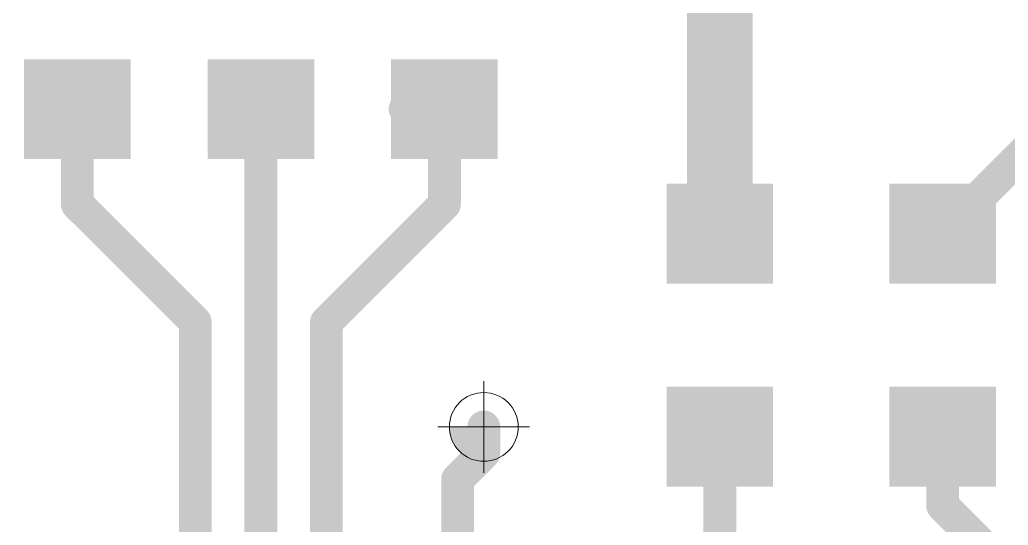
# Paper-space layout 'Layout1' of a CAD drawing. Header units: millimetres. Extents: x 0 to 841, y 0 to 594.
# Drawn here: x 206.08 to 221.16, y 471.17 to 478.88 of the extents above; entities that cross this region are included whole.
import ezdxf

# ---------------------------------------------------------------- set-up
doc = ezdxf.new("R2010")
doc.units = ezdxf.units.MM
doc.layers.get('0').update_dxf_attribs({"lineweight": 50})
for name, color, linetype in [('PDF _Геометрия', 7, 'Continuous'), ('PDF _Сплошная заливка', 7, 'Continuous'), ('TopLayer', 1, 'Continuous')]:
    doc.layers.add(name, color=color, linetype=linetype)

psp = doc.layouts.get("Layout1")

# ---------------------------------------------------------------- hatches: boundary and pattern name
h = psp.add_hatch()
h.set_pattern_fill('ANSI31', color=256, scale=2)
h.set_pattern_definition([(45, (-3061.267459578282, -2336.674674625523), (-4.490128060534577, 4.490128060534577), [])])
h.paths.add_polyline_path([(263.0122402513912, 501.6285116178269), (263.0122402513912, 502.5205088178268), (262.9042394513913, 502.5205088178268), (262.9042394513913, 503.0545082578269), (265.0122362513912, 503.0545082578269), (265.0122362513912, 503.5625082578267), (262.9042394513913, 503.5625082578267), (262.9042394513913, 504.0965076978268), (263.0122402513912, 504.0965076978268), (263.0122402513912, 504.8445580178268), (262.762233131391, 505.0116087378269), (261.7122377713908, 504.5766845378266), (260.4876529713911, 505.0839225378268), (260.3492382113909, 505.4180849378267), (260.099241251391, 505.4180849378267), (259.8467449313912, 504.8085052578267), (260.1557460913909, 504.0625072578268), (258.9558172869197, 504.0625072578268, -0.1097177035820696), (259.0122330113909, 503.8085072578269, -0.1097177035822812), (258.9558172869197, 503.5545072578266), (260.1557460913909, 503.5545072578266), (259.7194807713909, 502.5012606978266), (258.6662342113909, 502.064995377827), (258.6662342113909, 503.2649241822983, -0.2221091514610513), (258.1582342113911, 503.2649241822983), (258.1582342113911, 502.064995377827), (257.4122311313909, 502.3739965378268), (256.666233131391, 502.064995377827), (256.666233131391, 503.2649241822983, -0.2221091514610513), (256.1582331313912, 503.2649241822983), (256.1582331313912, 502.064995377827), (255.4122351313908, 502.3739965378268), (254.666237131391, 502.064995377827), (254.666237131391, 503.2649241822983, -0.2221091514610513), (254.1582371313912, 503.2649241822983), (254.1582371313912, 502.064995377827), (253.1049905713912, 502.5012606978266), (252.6687252513912, 503.5545072578266), (253.8686540558624, 503.5545072578266, -0.1097177035822812), (253.8122383313912, 503.8085072578269, -0.1097177035820696), (253.8686540558624, 504.0625072578268), (252.6687252513912, 504.0625072578268), (252.9777264113909, 504.8085052578267), (252.6687252513912, 505.554508337827), (253.8686540558624, 505.554508337827, -0.1097177035820696), (253.8122383313912, 505.8085083378269, -0.1097177035820696), (253.8686540558624, 506.0625083378268), (252.6687252513912, 506.0625083378268), (252.8971220513909, 506.6139118578267), (252.8687858113913, 506.6563196978268), (252.5866730913908, 506.6285371778267), (252.2368236513912, 505.7839211378268), (251.012238851391, 505.2766831378267), (250.219713131391, 505.6049578178267), (249.9202369713912, 505.6049578178267), (249.9202369713912, 505.5625093378267), (247.8122401713908, 505.5625093378267), (247.8122401713908, 505.0545093378269), (249.9202369713912, 505.0545093378269), (249.9202369713912, 504.5205098978267), (249.8122361713909, 504.5205098978267), (249.8122361713909, 502.6285096178267), (249.8122361713909, 500.6285085378267), (249.8122361713909, 499.628510537827), (247.8690955313909, 499.628510537827), (247.8122401713908, 499.6049596578268), (247.4122409713909, 499.6049596578268), (247.4122409713909, 496.8085060178269), (250.208689531391, 496.8085060178269), (250.208689531391, 497.2085102978267), (250.2322404113911, 497.2653656578268), (250.2322404113911, 499.2085062978267), (262.5922360113909, 499.2085062978267), (262.5922360113909, 497.2653656578268), (262.6157868913911, 497.2085102978267), (262.6157868913911, 496.8085060178269), (265.412240531391, 496.8085060178269), (265.412240531391, 499.6049596578268), (265.0122362513912, 499.6049596578268), (264.9553808913911, 499.628510537827), (263.0122402513912, 499.628510537827)])
h.paths.add_polyline_path([(263.0122402513912, 511.9885061378268), (264.9553808913911, 511.9885061378268), (265.0122362513912, 512.0120570178269), (265.412240531391, 512.0120570178269), (265.412240531391, 512.2962372978268), (265.2043720113911, 512.435129577827), (264.9582307713908, 512.3331739778268), (263.7336459713911, 512.8404119778265), (263.2264079713909, 514.0649967778268), (263.4482769713909, 514.600642137827), (263.3093846913912, 514.8085106578269), (262.6157868913911, 514.8085106578269), (262.6157868913911, 514.408506377827), (262.5922360113909, 514.351651017827), (262.5922360113909, 512.4085103778266), (258.7002397313909, 512.4085103778266), (258.7002397313909, 512.3005095778267), (258.1662352113913, 512.3005095778267), (258.1662352113913, 514.4085012978267), (257.658235211391, 514.4085012978267), (257.658235211391, 512.3005095778267), (257.6157867313909, 512.3005095778267), (257.6157867313909, 512.0010334178269), (257.944061411391, 511.2085076978269), (257.4368234113913, 509.9839228978267), (256.8319528913912, 509.7333772978268), (256.8319528913912, 509.4833803378269), (257.4122311313909, 509.243020137827), (258.1582342113911, 509.5520212978267), (258.1582342113911, 508.3520924933555, -0.2221091514610513), (258.6662342113909, 508.3520924933555), (258.6662342113909, 509.5520212978267), (259.7194807713909, 509.1157559778267), (260.1557460913909, 508.0625094178267), (258.9558172869197, 508.0625094178267, -0.1097177035820696), (259.0122330113909, 507.8085094178268, -0.1097177035820696), (258.9558172869197, 507.5545094178269), (260.1557460913909, 507.5545094178269), (259.904910931391, 506.9489378578269), (259.947400051391, 506.8820901378267), (260.2281106913911, 506.9065046178266), (260.4876529713911, 507.5330921378268), (261.7122377713908, 508.0403301378269), (262.7622382113909, 507.6054059378266), (262.7831017713911, 507.6073363378268), (263.0122402513912, 507.7724566578268), (263.0122402513912, 509.6285108578268)])
h.paths.add_polyline_path([(254.4804158113911, 511.2085076978269), (254.891372571391, 512.2006418578267), (254.7524752113909, 512.4085103778266), (250.2322404113911, 512.4085103778266), (250.2322404113911, 514.351651017827), (250.208689531391, 514.408506377827), (250.208689531391, 514.8085106578269), (247.4122409713909, 514.8085106578269), (247.4122409713909, 512.0120570178269), (247.8122401713908, 512.0120570178269), (247.8690955313909, 511.9885061378268), (249.8122361713909, 511.9885061378268), (249.8122361713909, 509.6285108578268), (249.8122361713909, 508.4682693378268), (250.0201046913912, 508.3293719778267), (251.012238851391, 508.740328737827), (252.2368236513912, 508.2330907378268), (252.3528000513911, 507.9530963778266), (252.6234014913912, 507.9530963778266), (253.1049905713912, 509.1157559778267), (254.1582371313912, 509.5520212978267), (254.1582371313912, 508.3520924933555, -0.2221091514610513), (254.666237131391, 508.3520924933555), (254.666237131391, 509.5520212978267), (255.4122351313908, 509.243020137827), (255.7925188513909, 509.4005407778268), (255.7925188513909, 509.6505377378267), (254.9876538113908, 509.9839228978267)])
h.paths.add_polyline_path([(203.958225771391, 381.5742686178269), (203.6412032913909, 382.3396366578268), (203.958225771391, 383.1050046978266), (204.7235938113909, 383.4220271778267), (206.2617720913909, 383.4220271778267), (206.2617720913909, 383.7972461378267), (204.7235938113909, 383.7972461378267), (203.958225771391, 384.1142686178268), (203.6412032913909, 384.8796366578267), (203.958225771391, 385.6450046978266), (204.7235938113909, 385.9620271778267), (206.2617720913909, 385.9620271778267), (206.2617720913909, 386.3372461378267), (204.7235938113909, 386.3372461378267), (203.958225771391, 386.6542686178268), (203.6412032913909, 387.4196366578267), (203.958225771391, 388.1850046978266), (204.7235938113909, 388.5020271778267), (206.2617720913909, 388.5020271778267), (206.2617720913909, 388.8772461378267), (204.7235938113909, 388.8772461378267), (203.958225771391, 389.1942686178268), (203.6412032913909, 389.9596366578266), (203.958225771391, 390.725004697827), (204.7235938113909, 391.0420271778266), (206.2617720913909, 391.0420271778266), (206.2617720913909, 391.4172461378266), (204.7235938113909, 391.4172461378266), (203.958225771391, 391.7342686178267), (203.6412032913909, 392.4996366578266), (203.958225771391, 393.265004697827), (204.7235938113909, 393.5820271778266), (206.2617720913909, 393.5820271778266), (206.2617720913909, 393.957246137827), (204.7235938113909, 393.957246137827), (203.958225771391, 394.2742686178267), (203.9326174913908, 394.3360871378268), (203.783590611391, 394.3360871378268), (203.2861062113911, 394.5421522578267), (202.6607480513912, 395.1675104178266), (202.4546829313908, 395.6649948178269), (202.4546829313908, 398.6649989778266), (196.5697162913912, 398.6649989778266), (196.5199881713911, 398.4149969378268), (196.6889642113911, 398.3450046978269), (197.0059866913912, 397.579636657827), (196.6889642113911, 396.8142686178267), (195.9235961713912, 396.497246137827), (194.2617706913911, 396.497246137827), (194.2617706913911, 396.2389281378269), (194.719590451391, 396.2389281378269), (194.719590451391, 395.0396366578266), (194.8117332872202, 395.0396366578266, -0.1699659462996923), (194.8654729495252, 395.102359279686, -0.7665071905786159), (195.098594011391, 395.0396366578266), (195.623596771391, 395.0396366578266, -0.2579331722844079), (195.7639682937056, 395.2936417378269), (195.2275904513913, 395.2936417378269), (195.2275904513913, 396.2389281378269), (195.9235961713912, 396.2389281378269), (196.7716208913912, 395.8876613778266), (197.0176757713912, 395.2936417378269), (196.0832240490763, 395.2936417378269, -0.2579331722844079), (196.2235955713909, 395.0396366578266, -0.2579162025869547), (196.0832402148581, 394.7856417378266), (197.0176808513911, 394.7856417378266), (196.7716208913912, 394.191611937827), (195.9235961713912, 393.8403451778267), (195.2275904513913, 393.8403451778267), (195.2275904513913, 394.7856417378266), (195.7639521279239, 394.7856417378266, -0.2579162025869743), (195.623596771391, 395.0396366578266), (195.098594011391, 395.0396366578266, -0.2673960152931364), (195.0363181532557, 394.931514075965, -0.7665071905690961), (194.8031970913912, 394.9942366978266), (194.719590451391, 394.9942366978266), (194.719590451391, 393.8403451778267), (194.2617706913911, 393.8403451778267), (194.2617706913911, 393.5820271778266), (195.9235961713912, 393.5820271778266), (196.6889642113911, 393.265004697827), (197.0059866913912, 392.4996366578266), (196.6889642113911, 391.7342686178267), (195.9235961713912, 391.4172461378266), (194.2617706913911, 391.4172461378266), (194.2617706913911, 391.0420271778266), (195.9235961713912, 391.0420271778266), (196.6889642113911, 390.725004697827), (197.0059866913912, 389.9596366578266), (196.6889642113911, 389.1942686178268), (195.9235961713912, 388.8772461378267), (194.2617706913911, 388.8772461378267), (194.2617706913911, 388.5020271778267), (195.9235961713912, 388.5020271778267), (196.6889642113911, 388.1850046978266), (197.0059866913912, 387.4196366578267), (196.6889642113911, 386.6542686178268), (195.9235961713912, 386.3372461378267), (194.2617706913911, 386.3372461378267), (194.2617706913911, 385.9620271778267), (195.9235961713912, 385.9620271778267), (196.6889642113911, 385.6450046978266), (197.0059866913912, 384.8796366578267), (196.6889642113911, 384.1142686178268), (195.9235961713912, 383.7972461378267), (194.2617706913911, 383.7972461378267), (194.2617706913911, 383.4220271778267), (195.9235961713912, 383.4220271778267), (196.6889642113911, 383.1050046978266), (197.0059866913912, 382.3396366578268), (196.6889642113911, 381.5742686178269), (195.9235961713912, 381.2572461378268), (194.2617706913911, 381.2572461378268), (194.2617706913911, 380.8820271778268), (195.9235961713912, 380.8820271778268), (196.6889642113911, 380.5650046978267), (197.0059866913912, 379.7996366578268), (196.6889642113911, 379.0342686178269), (196.4010247313909, 378.9150003778268), (196.4507528513909, 378.664998337827), (200.5235971313909, 378.664998337827), (200.5235971313909, 379.5746282178266, -0.4142135623725622), (200.3985986513912, 379.6996266978267, -1), (200.6485956113911, 379.6996266978267, -0.4142135623736279), (200.5235971313909, 379.5746282178266), (200.5235971313909, 378.664998337827), (204.1964371313911, 378.664998337827), (204.2461652513912, 378.9150003778268), (203.958225771391, 379.0342686178269), (203.6412032913909, 379.7996366578268), (203.958225771391, 380.5650046978267), (204.6994434913909, 380.8720246578268), (204.6994434913909, 381.2672486578267)])
h.paths.add_polyline_path([(200.577592451391, 383.1461272978268), (200.577592451391, 384.346056102298, -0.2221091514610513), (200.0695924513911, 384.346056102298), (200.0695924513911, 383.1461272978268), (199.0163458913912, 383.5823926178268), (198.5800805713911, 384.6356391778268), (199.7800093758624, 384.6356391778268, -0.1097177035820697), (199.7235936513912, 384.8896391778267, -0.1097177035820696), (199.7800093758624, 385.1436391778266), (198.5800805713911, 385.1436391778266), (198.8476594113909, 385.7896373778267), (198.5800805713911, 386.4356355778268), (199.7800093758624, 386.4356355778268, -0.1097177035820697), (199.7235936513912, 386.6896355778267, -0.1097177035820696), (199.7800093758624, 386.9436355778266), (198.5800805713911, 386.9436355778266), (198.8890817313909, 387.6896386578269), (198.5800805713911, 388.4356366578268), (199.7800093758624, 388.4356366578268, -0.1097177035820756), (199.7235936513912, 388.6896366578267, -0.1097177035822814), (199.7800093758624, 388.943636657827), (198.5800805713911, 388.943636657827), (198.8476594113909, 389.5896348578267), (198.5800805713911, 390.2356381378268), (199.7800093758624, 390.2356381378268, -0.1097177035820697), (199.7235936513912, 390.4896381378267, -0.1097177035822814), (199.7800093758624, 390.743638137827), (198.5800805713911, 390.743638137827), (198.8476594113909, 391.3896363378267), (198.5800805713911, 392.0356396178267), (199.7800093758624, 392.0356396178267, -0.1097177035820697), (199.7235936513912, 392.2896396178267, -0.1097177035822814), (199.7800093758624, 392.543639617827), (198.5800805713911, 392.543639617827), (199.0163458913912, 393.5968861778269), (200.0695924513911, 394.0331514978266), (200.0695924513911, 392.8332226933553, -0.2221091514610513), (200.577592451391, 392.8332226933553), (200.577592451391, 394.0331514978266), (201.6308390113909, 393.5968861778269), (202.067104331391, 392.543639617827), (200.8671755269197, 392.543639617827, -0.1097177035822814), (200.9235912513909, 392.2896396178267, -0.1097177035820696), (200.8671755269197, 392.0356396178267), (202.067104331391, 392.0356396178267), (201.7995254913913, 391.3896363378267), (202.067104331391, 390.743638137827), (200.8671755269197, 390.743638137827, -0.1097177035822814), (200.9235912513909, 390.4896381378267, -0.1097177035820696), (200.8671755269197, 390.2356381378268), (202.067104331391, 390.2356381378268), (201.7995254913913, 389.5896348578267), (202.067104331391, 388.943636657827), (200.8671755269197, 388.943636657827, -0.1097177035822747), (200.9235912513909, 388.6896366578267, -0.1097177035820696), (200.8671755269197, 388.4356366578268), (202.067104331391, 388.4356366578268), (201.7581031713912, 387.6896386578269), (202.067104331391, 386.9436355778266), (200.8671755269197, 386.9436355778266, -0.1097177035820697), (200.9235912513909, 386.6896355778267, -0.1097177035820696), (200.8671755269197, 386.4356355778268), (202.067104331391, 386.4356355778268), (201.7995254913913, 385.7896373778267), (202.067104331391, 385.1436391778266), (200.8671755269197, 385.1436391778266, -0.1097177035820697), (200.9235912513909, 384.8896391778267, -0.1097177035820696), (200.8671755269197, 384.6356391778268), (202.067104331391, 384.6356391778268), (201.6308390113909, 383.5823926178268)], flags=16)
h.paths.add_polyline_path([(199.973590611391, 384.8896391778267, -1), (200.6735942913911, 384.8896391778267, -1)], flags=0)
h.paths.add_polyline_path([(199.973590611391, 386.6896355778267, -1), (200.6735942913911, 386.6896355778267, -1)], flags=0)
h.paths.add_polyline_path([(199.973590611391, 388.6896366578267, -1), (200.6735942913911, 388.6896366578267, -1)], flags=0)
h.paths.add_polyline_path([(199.973590611391, 390.4896381378267, -1), (200.6735942913911, 390.4896381378267, -1)], flags=0)
h.paths.add_polyline_path([(199.973590611391, 392.2896396178267, -1), (200.6735942913911, 392.2896396178267, -1)], flags=0)
at = {"layer": 'PDF _Сплошная заливка', "transparency": 33554559}
psp.add_hatch(color=7, dxfattribs=at).paths.add_polyline_path([(212.6332228875681, 472.665069192265, 0.1988800816123944), (212.7869638154616, 472.2938755158179), (212.7869638153588, 472.2938755157306, 0.1989561127470726), (213.1582280476114, 472.1400640322222), (213.1582280476114, 472.1400640322004), (213.1582280476114, 472.1400640322004), (213.1582280476114, 472.665069192265), (213.1582280476114, 472.665069192265)])

# ---------------------------------------------------------------- linework, layer by layer
at = {"layer": 'PDF _Геометрия', "lineweight": 9}
for points in [[(213.1581574918864, 471.9654386093839), (213.1581574918864, 473.3652642209431)], [(213.8580702976587, 472.6653514151562), (212.4582446861141, 472.6653514151562)]]:
    psp.add_lwpolyline(points, dxfattribs=at)
psp.add_lwpolyline([(213.6830920962338, 472.6653514151562, 0.4143145162638232), (213.1581574918864, 473.1902860195773, 0.4143145162837699), (212.6332228876263, 472.6653514151562, 0.4143145161097382), (213.1581574918864, 472.1404168106264, 0.4143145162780276)], format="xyb", close=True, dxfattribs=at)
at = {"layer": 'TopLayer', "lineweight": 20}
for points, const_width in [([(216.758225571391, 475.6144005778269), (216.758225571391, 497.2649998978268)], 0.999998), ([(220.1582238513911, 475.6144005778269), (222.8088205313911, 478.264997257827)], 0.499999), ([(206.9582299313911, 476.0649965778266), (206.9582299313911, 477.5155956578269)], 0.499999), ([(209.7582294113909, 469.2650050978268), (209.7582294113909, 477.5155956578269)], 0.499999), ([(211.9582300913912, 477.5155956578269), (212.3582292913911, 477.115596457827)], 0.499999), ([(212.5582288913911, 476.0649914978267), (212.5582288913911, 477.5155956578269)], 0.499999), ([(206.9582299313911, 476.0649965778266), (208.7582263313911, 474.265000177827)], 0.499999), ([(210.7582223313912, 474.2649849378267), (212.5582288913911, 476.0649914978267)], 0.499999), ([(208.7582263313911, 469.2650000178269), (208.7582263313911, 474.265000177827)], 0.499999), ([(210.7582223313912, 469.2650000178269), (210.7582223313912, 474.2649849378267)], 0.499999), ([(213.158222611391, 472.2649990978266), (213.158222611391, 472.6650033778269)], 0.499999), ([(216.758225571391, 469.2650000178269), (216.758225571391, 472.5156005778267)], 0.499999), ([(220.1582238513911, 471.4650006978268), (220.1582238513911, 472.5156005778267)], 0.499999), ([(212.7582234113911, 471.8649998978267), (213.158222611391, 472.2649990978266)], 0.499999), ([(212.7582234113911, 469.2650000178269), (212.7582234113911, 471.8649998978267)], 0.499999), ([(220.1582238513911, 471.4650006978268), (220.758222651391, 470.8650018978269)], 0.499999)]:
    psp.add_lwpolyline(points, dxfattribs=dict(at, const_width=const_width))
for points, const_width in [([(206.8332314513909, 477.5155956578269, 1), (207.0832284113912, 477.5155956578269, 1)], 0.24999696), ([(209.6332309313912, 477.5155956578269, 1), (209.883227891391, 477.5155956578269, 1)], 0.24999696), ([(211.8332316113911, 477.5155956578269, 1), (212.0832285713909, 477.5155956578269, 1)], 0.24999696), ([(212.4332304113909, 477.5155956578269, 1), (212.6832273713912, 477.5155956578269, 1)], 0.24999696), ([(212.233230811391, 477.115596457827, 1), (212.4832277713908, 477.115596457827, 1)], 0.24999696), ([(206.8332314513909, 476.0649965778266, 1), (207.0832284113912, 476.0649965778266, 1)], 0.24999696), ([(206.8332314513909, 476.0649965778266, 1), (207.0832284113912, 476.0649965778266, 1)], 0.24999696), ([(212.4332304113909, 476.0649914978267, 1), (212.6832273713912, 476.0649914978267, 1)], 0.24999696), ([(212.4332304113909, 476.0649914978267, 1), (212.6832273713912, 476.0649914978267, 1)], 0.24999696), ([(216.5082286113911, 475.6144005778269, 1), (217.0082225313913, 475.6144005778269, 1)], 0.499999), ([(220.0332253713909, 475.6144005778269, 1), (220.2832223313912, 475.6144005778269, 1)], 0.24999696), ([(208.633227851391, 474.265000177827, 1), (208.8832248113908, 474.265000177827, 1)], 0.24999696), ([(208.633227851391, 474.265000177827, 1), (208.8832248113908, 474.265000177827, 1)], 0.24999696), ([(210.633223851391, 474.2649849378267, 1), (210.8832208113909, 474.2649849378267, 1)], 0.24999696), ([(210.633223851391, 474.2649849378267, 1), (210.8832208113909, 474.2649849378267, 1)], 0.24999696), ([(213.0332241313909, 472.6650033778269, 1), (213.2832210913912, 472.6650033778269, 1)], 0.24999696), ([(216.6332270913913, 472.5156005778267, 1), (216.8832240513912, 472.5156005778267, 1)], 0.24999696), ([(220.0332253713909, 472.5156005778267, 1), (220.2832223313912, 472.5156005778267, 1)], 0.24999696), ([(213.0332241313909, 472.2649990978266, 1), (213.2832210913912, 472.2649990978266, 1)], 0.24999696), ([(213.0332241313909, 472.2649990978266, 1), (213.2832210913912, 472.2649990978266, 1)], 0.24999696), ([(212.6332249313909, 471.8649998978267, 1), (212.8832218913913, 471.8649998978267, 1)], 0.24999696), ([(212.6332249313909, 471.8649998978267, 1), (212.8832218913913, 471.8649998978267, 1)], 0.24999696), ([(220.0332253713909, 471.4650006978268, 1), (220.2832223313912, 471.4650006978268, 1)], 0.24999696), ([(220.0332253713909, 471.4650006978268, 1), (220.2832223313912, 471.4650006978268, 1)], 0.24999696)]:
    psp.add_lwpolyline(points, format="xyb", close=True, dxfattribs=dict(at, const_width=const_width))
for points in [[(207.7710299313912, 476.7535956578267), (207.7710299313912, 478.2775956578266), (206.1454299313909, 476.7535956578267), (206.1454299313909, 478.2775956578266)], [(210.571029411391, 476.7535956578267), (210.571029411391, 478.2775956578266), (208.9454294113912, 476.7535956578267), (208.9454294113912, 478.2775956578266)], [(213.3710288913912, 476.7535956578267), (213.3710288913912, 478.2775956578266), (211.7454288913909, 476.7535956578267), (211.7454288913909, 478.2775956578266)], [(217.5710255713911, 474.8524005778268), (217.5710255713911, 476.3764005778266), (215.9454255713913, 474.8524005778268), (215.9454255713913, 476.3764005778266)], [(219.3454238513909, 476.3764005778266), (219.3454238513909, 474.8524005778268), (220.9710238513912, 476.3764005778266), (220.9710238513912, 474.8524005778268)], [(217.5710255713911, 471.753600577827), (217.5710255713911, 473.2776005778269), (215.9454255713913, 471.753600577827), (215.9454255713913, 473.2776005778269)], [(219.3454238513909, 473.2776005778269), (219.3454238513909, 471.753600577827), (220.9710238513912, 473.2776005778269), (220.9710238513912, 471.753600577827)]]:
    psp.add_solid(points, dxfattribs=at)

doc.saveas('drawing.dxf')
